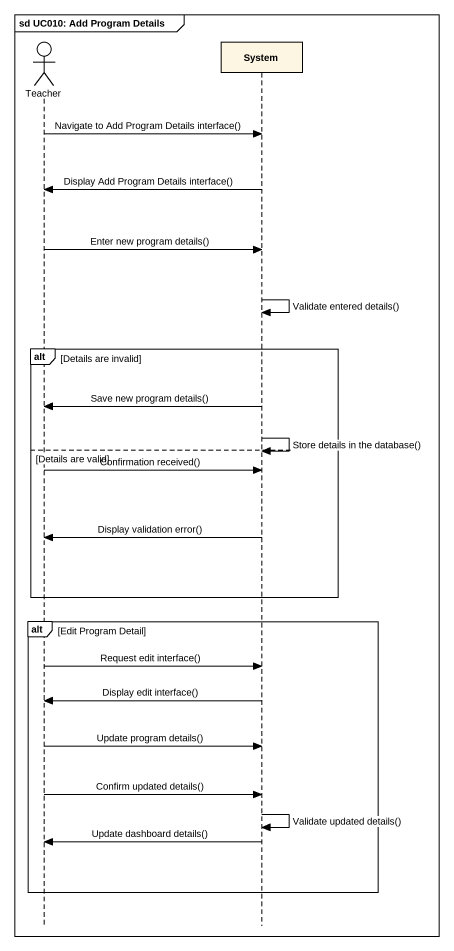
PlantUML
@startuml
mainframe sd UC010: Add Program Details
hide footbox
actor Teacher
participant System

Teacher -> System : Navigate to Add Program Details interface()
System -> Teacher : Display Add Program Details interface()
Teacher -> System : Enter new program details()
System -> System : Validate entered details()
alt Details are invalid
  System -> Teacher : Save new program details()
  System -> System : Store details in the database()
else Details are valid
  Teacher -> System : Confirmation received()
  System -> Teacher : Display validation error()
end
alt Edit Program Detail
  Teacher -> System : Request edit interface()
  System -> Teacher : Display edit interface()
  Teacher -> System : Update program details()
  Teacher -> System : Confirm updated details()
  System -> System : Validate updated details()
  System -> Teacher : Update dashboard details()
end
@enduml
